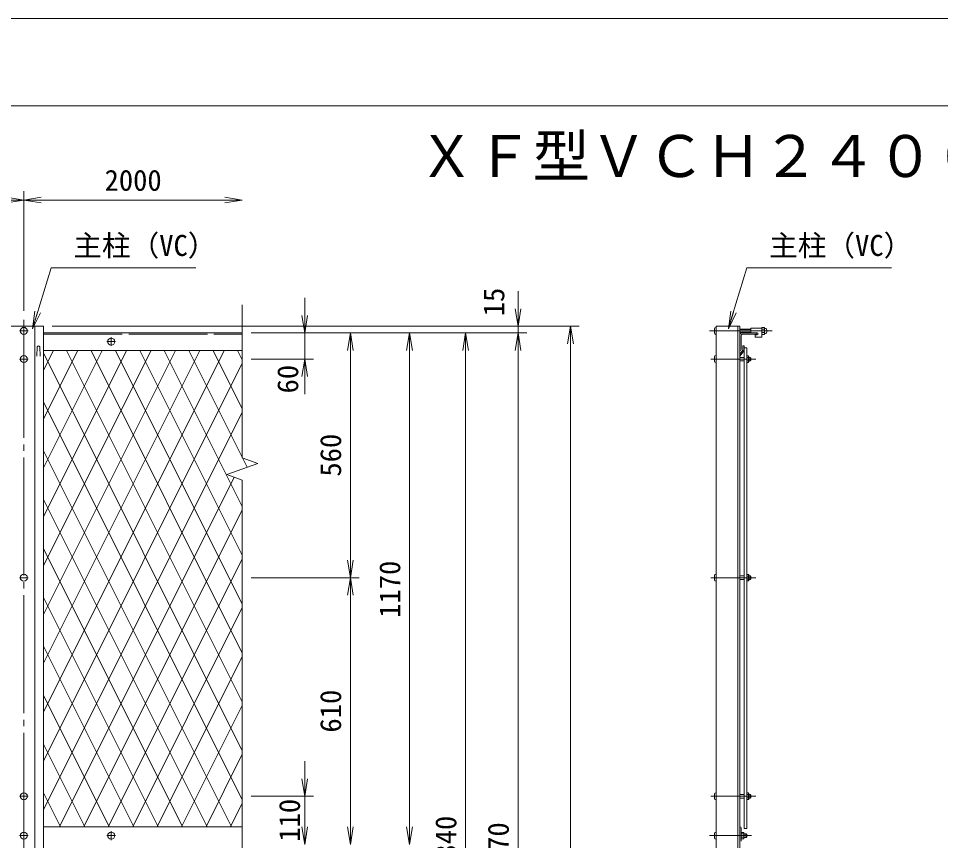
# Model space of a CAD drawing. Units: millimetres, scale not verified. Extents: x -4200 to 4200, y -2970 to 2970.
# Drawn here: x -1392 to 718, y 1090 to 2970 of the extents above; entities that cross this region are included whole.
import ezdxf
from ezdxf.enums import TextEntityAlignment as Align

# ---------------------------------------------------------------- set-up
doc = ezdxf.new("R2010")
doc.units = ezdxf.units.MM
doc.header["$LTSCALE"] = 15
doc.linetypes.add('LONG_CHAIN', pattern=[21, 18, -1, 1, -1])
doc.linetypes.add('LONG_DASHED2', pattern=[13, 12, -1])
for name, color, linetype, lineweight in [('0-0_D-STR1', 1, 'Continuous', 9), ('0-1_D-BMK', 2, 'LONG_CHAIN', 9), ('0-2_D-STR-DIM', 7, 'Continuous', 9), ('0-5_0', 7, 'Continuous', 9), ('0-6_D-STR-TXT', 7, 'Continuous', 9), ('0-9_D-STR3', 3, 'Continuous', 9), ('0-A_D-STR2', 7, 'Continuous', 9), ('0-B_D-TTL', 2, 'Continuous', 9)]:
    doc.layers.add(name, color=color, linetype=linetype, lineweight=lineweight)
doc.layers.add('0-7_D-TTL-TXT', color=7, linetype='Continuous')
doc.styles.add('ＭＳ ゴシック', font='')
doc.styles.get('ＭＳ ゴシック').set_extended_font_data('MS Gothic')

# ---------------------------------------------------------------- blocks, each defined once
blk = doc.blocks.new('_Open')
at = {"layer": '0-5_0'}
blk.add_line((-15, 2.5), (0, 0), dxfattribs=at)
blk.add_lwpolyline([(-15, -2.5), (0, 0), (-15, 0)], dxfattribs=at)

msp = doc.modelspace()

# ---------------------------------------------------------------- linework, layer by layer
at = {"layer": '0-0_D-STR1'}
for p, q in [((-1355.16, -424.21), (-1355.16, 2265.79)), ((-1335.16, -424.21), (-1335.16, 2265.79)), ((204.34, -424.21), (204.34, 2265.79)), ((258.34, 2265.79), (204.34, 2265.79)), ((254.34, -424.21), (254.34, 2265.79)), ((258.34, -424.21), (258.34, 2265.79)), ((-1335.16, 2250.79), (-880.16, 2250.79)), ((258.34, 2245.79), (258.34, 2210.79)), ((261.34, 2243.29), (261.34, 2212.79)), ((298.34, 2250.79), (263.34, 2250.79)), ((296.34, 2247.79), (265.84, 2247.79)), ((298.34, 2249.79), (298.34, 2250.79)), ((-1349.66, 2219.17), (-1350.41, 2197.67)), ((-1343.66, 2219.17), (-1342.91, 2197.67)), ((265.34, 2221.17), (265.34, 2211.29)), ((265.34, 2221.17), (268.34, 2221.17)), ((268.34, 2221.17), (268.34, 2210.17)), ((268.34, 2216.79), (274.34, 2216.79)), ((268.34, 2216.79), (268.34, 1116.79)), ((274.34, 2216.79), (274.34, 1116.79)), ((-880.16, 2210.79), (-1335.16, 2210.79)), ((265.34, 2211.29), (258.34, 2202.24)), ((259.34, 2210.79), (258.34, 2210.79)), ((268.34, 2210.17), (258.34, 2197.67)), ((258.34, 2202.24), (258.34, 2197.67)), ((-880.16, 1120.79), (-1335.16, 1120.79)), ((258.34, 1085.79), (258.34, 1120.79)), ((259.34, 1120.79), (258.34, 1120.79)), ((261.34, 1088.29), (261.34, 1118.79)), ((268.34, 1116.79), (274.34, 1116.79)), ((268.34, 1116.79), (274.34, 1116.79))]:
    msp.add_line(p, q, dxfattribs=at)
at = {"layer": '0-0_D-STR1', "linetype": 'LONG_DASHED2'}
msp.add_line((-1335.16, 2247.79), (-880.16, 2247.79), dxfattribs=at)
at = {"layer": '0-0_D-STR1'}
msp.add_lwpolyline([(-1425.16, -424.21), (-1425.16, 2265.79), (-1335.16, 2265.79)], dxfattribs=at)
for centre, radius, start, end in [((263.34, 2245.79), 5, 90, 180), ((265.84, 2243.29), 4.5, 90, 180), ((296.34, 2249.79), 2, 270, 0), ((-1346.66, 2217.92), 3.25, 22.61986, 157.38014), ((259.34, 2212.79), 2, 270, 0), ((259.34, 1118.79), 2, 0, 90)]:
    msp.add_arc(centre, radius, start, end, dxfattribs=at)
at = {"layer": '0-1_D-BMK'}
for p, q in [((-1380.16, 2280.79), (-1380.16, -439.21)), ((-1370.16, 2255.29), (-1390.16, 2255.29)), ((-1180.16, 2240.79), (-1180.16, 2220.79)), ((332.57, 2255.29), (189.34, 2255.29)), ((-1170.16, 2230.79), (-1190.16, 2230.79)), ((-1370.16, 2190.79), (-1390.16, 2190.79)), ((295.34, 2190.79), (192.34, 2190.79)), ((-1370.16, 1690.79), (-1390.16, 1690.79)), ((295.34, 1690.79), (192.34, 1690.79)), ((-1370.16, 1190.79), (-1390.16, 1190.79)), ((295.34, 1190.79), (192.34, 1190.79)), ((-1370.16, 1100.79), (-1390.16, 1100.79)), ((-1170.16, 1100.79), (-1190.16, 1100.79)), ((-1180.16, 1090.79), (-1180.16, 1110.79)), ((285.32, 1100.79), (189.34, 1100.79))]:
    msp.add_line(p, q, dxfattribs=at)
at = {"layer": '0-2_D-STR-DIM'}
for p, q in [((-1380.16, 2300.79), (-1380.16, 2574.58)), ((-1380.16, 2300.79), (-1380.16, 2574.58)), ((-1340.16, 2554.58), (-920.16, 2554.58)), ((-249.11, 2305.79), (-249.11, 2345.79)), ((-737.33, 2290.79), (-737.33, 2330.79)), ((-880.16, 2315.25), (-880.16, 1965.02)), ((-1315.16, 2265.79), (-229.11, 2265.79)), ((-1315.16, 2265.79), (-109.11, 2265.79)), ((-249.11, 2250.79), (-249.11, 2265.79)), ((-860.16, 2250.79), (-349.11, 2250.79)), ((-860.16, 2250.79), (-229.11, 2250.79)), ((-860.16, 2250.79), (-229.11, 2250.79)), ((-860.16, 2250.79), (-717.33, 2250.79)), ((-840.16, 2250.79), (-477.5, 2250.79)), ((-840.16, 2250.79), (-612.86, 2250.79)), ((-737.33, 2250.79), (-737.33, 2190.79)), ((-129.11, -384.21), (-129.11, 2225.79)), ((-632.86, 2210.79), (-632.86, 1730.79)), ((-497.5, 2210.79), (-497.5, 1120.79)), ((-369.11, 2210.79), (-369.11, -49.21)), ((-249.11, 2210.79), (-249.11, -79.21)), ((-249.11, 2210.79), (-249.11, 2170.79)), ((-860.16, 2190.79), (-717.33, 2190.79)), ((-737.33, 2150.79), (-737.33, 2110.79)), ((-880.16, 1913.72), (-880.16, 285.02)), ((-860.16, 1690.79), (-612.86, 1690.79)), ((-860.16, 1690.79), (-612.86, 1690.79)), ((-632.86, 1650.79), (-632.86, 1120.79)), ((-737.33, 1230.79), (-737.33, 1270.79)), ((-860.16, 1190.79), (-717.33, 1190.79)), ((-737.33, 1080.79), (-737.33, 1190.79)), ((-737.33, 1120.79), (-737.33, 1160.79))]:
    msp.add_line(p, q, dxfattribs=at)
msp.add_lwpolyline([(-880.16, 1913.72), (-915.4, 1926.54), (-844.92, 1952.19), (-880.16, 1965.02)], dxfattribs=at)
at = {"layer": '0-6_D-STR-TXT'}
for points in [[(-986.45, 2399.67), (-1317.83, 2399.67), (-1359.52, 2262.01)], [(606.03, 2399.67), (274.65, 2399.67), (232.95, 2262.01)]]:
    msp.add_lwpolyline(points, dxfattribs=at)
at = {"layer": '0-9_D-STR3'}
for p, q in [((200.34, 2260.29), (200.34, 2250.29)), ((203.34, 2263.29), (204.34, 2263.29)), ((204.34, 2263.29), (204.34, 2247.29)), ((258.34, 2259.29), (283.59, 2259.29)), ((258.34, 2258.54), (283.59, 2258.54)), ((283.59, 2261.29), (283.59, 2250.79)), ((308.59, 2261.29), (283.59, 2261.29)), ((308.59, 2261.53), (308.59, 2249.18)), ((308.59, 2261.53), (308.59, 2249.18)), ((308.59, 2261.29), (308.59, 2241.29)), ((309.59, 2263.39), (314.09, 2263.39)), ((314.09, 2259.34), (309.59, 2259.34)), ((315.09, 2261.53), (315.09, 2249.18)), ((315.09, 2261.53), (315.09, 2249.18)), ((203.34, 2247.29), (204.34, 2247.29)), ((258.34, 2252.04), (283.59, 2252.04)), ((258.34, 2251.29), (283.59, 2251.29)), ((298.34, 2250.79), (283.59, 2250.79)), ((293.59, 2246.29), (293.59, 2241.29)), ((298.34, 2246.29), (293.59, 2246.29)), ((308.59, 2241.29), (293.59, 2241.29)), ((314.09, 2251.24), (309.59, 2251.24)), ((309.59, 2247.19), (314.09, 2247.19)), ((200.34, 2195.79), (200.34, 2185.79)), ((203.34, 2198.79), (204.34, 2198.79)), ((204.34, 2198.79), (204.34, 2182.79)), ((274.34, 2198.3), (278.12, 2198.3)), ((278.12, 2198.3), (278.84, 2197.04)), ((278.12, 2198.3), (278.84, 2197.04)), ((278.84, 2184.54), (278.84, 2197.04)), ((203.34, 2182.79), (204.34, 2182.79)), ((258.34, 2194.79), (268.34, 2194.79)), ((258.34, 2186.79), (268.34, 2186.79)), ((274.34, 2194.55), (278.12, 2194.55)), ((274.34, 2187.04), (278.12, 2187.04)), ((274.34, 2183.29), (278.12, 2183.29)), ((278.12, 2183.29), (278.84, 2184.54)), ((278.84, 2194.79), (282.14, 2194.79)), ((278.84, 2186.79), (282.14, 2186.79)), ((282.14, 2194.79), (283.34, 2193.59)), ((282.14, 2194.79), (282.14, 2186.79)), ((282.14, 2186.79), (283.34, 2187.99)), ((283.34, 2193.59), (283.34, 2187.99)), ((200.34, 1695.79), (200.34, 1685.79)), ((203.34, 1698.79), (204.34, 1698.79)), ((204.34, 1698.79), (204.34, 1682.79)), ((258.34, 1694.79), (268.34, 1694.79)), ((274.34, 1698.3), (278.12, 1698.3)), ((274.34, 1694.55), (278.12, 1694.55)), ((278.12, 1698.3), (278.84, 1697.04)), ((278.12, 1698.3), (278.84, 1697.04)), ((278.84, 1684.54), (278.84, 1697.04)), ((278.84, 1694.79), (282.14, 1694.79)), ((282.14, 1694.79), (283.34, 1693.59)), ((282.14, 1694.79), (282.14, 1686.79)), ((283.34, 1693.59), (283.34, 1687.99)), ((203.34, 1682.79), (204.34, 1682.79)), ((258.34, 1686.79), (268.34, 1686.79)), ((274.34, 1687.04), (278.12, 1687.04)), ((274.34, 1683.29), (278.12, 1683.29)), ((278.12, 1683.29), (278.84, 1684.54)), ((278.84, 1686.79), (282.14, 1686.79)), ((282.14, 1686.79), (283.34, 1687.99)), ((200.34, 1195.79), (200.34, 1185.79)), ((203.34, 1198.79), (204.34, 1198.79)), ((203.34, 1182.79), (204.34, 1182.79)), ((204.34, 1198.79), (204.34, 1182.79)), ((258.34, 1194.79), (268.34, 1194.79)), ((258.34, 1186.79), (268.34, 1186.79)), ((274.34, 1198.3), (278.12, 1198.3)), ((274.34, 1194.55), (278.12, 1194.55)), ((274.34, 1187.04), (278.12, 1187.04)), ((274.34, 1183.29), (278.12, 1183.29)), ((278.12, 1198.3), (278.84, 1197.04)), ((278.12, 1198.3), (278.84, 1197.04)), ((278.12, 1183.29), (278.84, 1184.54)), ((278.84, 1184.54), (278.84, 1197.04)), ((278.84, 1194.79), (282.14, 1194.79)), ((278.84, 1186.79), (282.14, 1186.79)), ((282.14, 1194.79), (283.34, 1193.59)), ((282.14, 1194.79), (282.14, 1186.79)), ((282.14, 1186.79), (283.34, 1187.99)), ((283.34, 1193.59), (283.34, 1187.99)), ((200.34, 1095.79), (200.34, 1105.79)), ((203.34, 1108.79), (204.34, 1108.79)), ((204.34, 1092.79), (204.34, 1108.79)), ((261.34, 1104.55), (267.12, 1104.55)), ((267.84, 1107.04), (267.84, 1094.54)), ((267.84, 1104.79), (273.14, 1104.79)), ((267.84, 1104.04), (273.89, 1104.04)), ((267.84, 1097.54), (273.89, 1097.54)), ((273.14, 1096.79), (274.34, 1097.99)), ((274.34, 1097.99), (274.34, 1103.59)), ((203.34, 1092.79), (204.34, 1092.79)), ((261.34, 1097.04), (267.12, 1097.04)), ((267.84, 1096.79), (273.14, 1096.79))]:
    msp.add_line(p, q, dxfattribs=at)
for points in [[(261.34, 1108.3), (267.12, 1108.3), (267.84, 1107.04)], [(273.14, 1096.79), (273.14, 1104.79), (274.34, 1103.59)], [(261.34, 1093.29), (267.12, 1093.29), (267.84, 1094.54)]]:
    msp.add_lwpolyline(points, dxfattribs=at)
for centre in [(-1380.16, 2255.29), (-1180.16, 2230.79), (-1380.16, 2190.79), (-1380.16, 1690.79), (-1380.16, 1190.79), (-1380.16, 1100.79), (-1180.16, 1100.79)]:
    msp.add_circle(centre, 8, dxfattribs=at)
for centre, radius, start, end in [((203.34, 2260.29), 3, 90, 180), ((311.13, 2261.37), 2.54, 127.21089, 232.78911), ((317.29, 2255.29), 8.7, 152.26063, 207.73937), ((312.55, 2261.37), 2.54, 307.21089, 52.78911), ((306.39, 2255.29), 8.7, 332.26063, 27.73937), ((315.46, 2262.24), 0.5, 189.83916, 262.83194), ((314.59, 2255.29), 6.5, 277.16806, 82.83194), ((203.34, 2250.29), 3, 180, 270), ((298.34, 2248.54), 2.25, 270, 90), ((311.14, 2249.22), 2.55, 127.42505, 232.57495), ((312.54, 2249.22), 2.55, 307.42505, 52.57495), ((315.46, 2248.35), 0.5, 97.16806, 163.42019), ((203.34, 2195.79), 3, 90, 180), ((275.37, 2196.42), 3.32, 325.61586, 34.38414), ((203.34, 2185.79), 3, 180, 270), ((275.37, 2185.16), 3.32, 325.61585, 34.38416), ((266.28, 2190.79), 12.42, 342.4121, 17.5879), ((203.34, 1695.79), 3, 90, 180), ((275.37, 1696.42), 3.32, 325.61586, 34.38414), ((266.28, 1690.79), 12.42, 342.4121, 17.5879), ((203.34, 1685.79), 3, 180, 270), ((275.37, 1685.16), 3.32, 325.61585, 34.38416), ((203.34, 1195.79), 3, 90, 180), ((203.34, 1185.79), 3, 180, 270), ((275.37, 1196.42), 3.32, 325.61586, 34.38414), ((275.37, 1185.16), 3.32, 325.61585, 34.38416), ((266.28, 1190.79), 12.42, 342.4121, 17.5879), ((203.34, 1105.79), 3, 90, 180), ((264.37, 1106.42), 3.32, 325.61584, 34.38415), ((255.28, 1100.79), 12.42, 342.4121, 17.5879), ((203.34, 1095.79), 3, 180, 270), ((264.37, 1095.16), 3.32, 325.61586, 34.38414)]:
    msp.add_arc(centre, radius, start, end, dxfattribs=at)
at = {"layer": '0-A_D-STR2'}
for p, q in [((-1312.63, 2210.79), (-1335.16, 2165.73)), ((-1256.73, 2210.79), (-1335.16, 2053.93)), ((-1200.83, 2210.79), (-1335.16, 1942.12)), ((-1144.93, 2210.79), (-1335.16, 1830.32)), ((-1089.02, 2210.79), (-1335.16, 1718.52)), ((-1033.12, 2210.79), (-1335.16, 1606.71)), ((-977.22, 2210.79), (-1335.16, 1494.91)), ((-921.32, 2210.79), (-1335.16, 1383.11)), ((-880.16, 1294.71), (-1335.16, 2204.71)), ((-880.16, 1406.52), (-1282.3, 2210.79)), ((-880.16, 1518.32), (-1226.4, 2210.79)), ((-880.16, 1630.12), (-1170.5, 2210.79)), ((-880.16, 1741.92), (-1114.6, 2210.79)), ((-880.16, 1853.73), (-1058.7, 2210.79)), ((-869.09, 1943.4), (-1002.79, 2210.79)), ((-880.16, 2077.33), (-946.89, 2210.79)), ((-880.16, 2189.14), (-890.99, 2210.79)), ((-880.16, 2181.3), (-1335.16, 1271.3)), ((-880.16, 1182.91), (-1335.16, 2092.9)), ((-880.16, 2069.5), (-1335.16, 1159.5)), ((-905, 1120.79), (-1335.16, 1981.1)), ((-898.77, 1920.49), (-1298.61, 1120.79)), ((-960.91, 1120.79), (-1335.16, 1869.3)), ((-880.16, 1845.89), (-1242.71, 1120.79)), ((-1016.81, 1120.79), (-1335.16, 1757.5)), ((-880.51, 1733.39), (-1186.81, 1120.79)), ((-1072.71, 1120.79), (-1335.16, 1645.69)), ((-880.16, 1622.29), (-1130.91, 1120.79)), ((-1128.61, 1120.79), (-1335.16, 1533.89)), ((-880.16, 1510.48), (-1075.01, 1120.79)), ((-1184.51, 1120.79), (-1335.16, 1422.09)), ((-880.16, 1398.68), (-1019.11, 1120.79)), ((-1240.42, 1120.79), (-1335.16, 1310.29)), ((-880.16, 1286.88), (-963.2, 1120.79)), ((-1296.32, 1120.79), (-1335.16, 1198.48)), ((-880.16, 1175.07), (-907.3, 1120.79))]:
    msp.add_line(p, q, dxfattribs=at)
at = {"layer": '0-B_D-TTL', "color": 7}
msp.add_lwpolyline([(-4200.19, -2970.08), (4199.81, -2970.08), (4199.81, 2969.92), (-4200.19, 2969.92)], close=True, dxfattribs=at)
at = {"layer": '0-B_D-TTL'}
msp.add_lwpolyline([(-3900.19, 2769.92), (3899.81, 2769.92), (3899.81, -2770.08), (-3900.19, -2770.08)], close=True, dxfattribs=at)

# ---------------------------------------------------------------- block references
at = {"layer": '0-2_D-STR-DIM', "xscale": 2.666667, "yscale": 2.666667}
for p in [(-1380.16, 2554.58), (-880.16, 2554.58)]:
    msp.add_blockref('_Open', p, dxfattribs=at)
for p, rotation in [((-1380.16, 2554.58), 180), ((-249.11, 2265.79), 270), ((-737.33, 2250.79), 270), ((-129.11, 2265.79), 90), ((-632.86, 2250.79), 90), ((-497.5, 2250.79), 90), ((-369.11, 2250.79), 90), ((-249.11, 2250.79), 90), ((-249.11, 2250.79), 90), ((-737.33, 2190.79), 90), ((-632.86, 1690.79), 270), ((-632.86, 1690.79), 90), ((-737.33, 1190.79), 270), ((-737.33, 1080.79), 270), ((-632.86, 1080.79), 270), ((-497.5, 1080.79), 270)]:
    msp.add_blockref('_Open', p, dxfattribs=dict(at, rotation=rotation))
at = {"layer": '0-6_D-STR-TXT', "xscale": 2.666667, "yscale": 2.666667, "rotation": 253.14944}
for p in [(-1360.1, 2260.1), (232.37, 2260.1)]:
    msp.add_blockref('_Open', p, dxfattribs=at)

# ---------------------------------------------------------------- texts
at = {"layer": '0-2_D-STR-DIM', "style": 'ＭＳ ゴシック'}
msp.add_text('2000', height=48.06, dxfattribs=at).set_placement((-1195.41, 2561.33), align=Align.BOTTOM_LEFT)
for s, p in [('15', (-266.06, 2288.63)), ('60', (-737.74, 2112.23)), ('560', (-639.61, 1921.92)), ('1170', (-504.25, 1598.89)), ('610', (-639.61, 1336.54)), ('110', (-733.73, 1086.88)), ('2340', (-375.86, 1015.54)), ('2370', (-255.86, 1000.54))]:
    msp.add_text(s, height=48.06, rotation=90, dxfattribs=at).set_placement(p, align=Align.BOTTOM_LEFT)
at = {"layer": '0-6_D-STR-TXT', "style": 'ＭＳ ゴシック'}
for p in [(-1266.9, 2412.26), (325.57, 2412.26)]:
    msp.add_text('主柱（VC）', height=48.06, dxfattribs=at).set_placement(p, align=Align.BOTTOM_LEFT)
at = {"layer": '0-7_D-TTL-TXT', "style": 'ＭＳ ゴシック'}
msp.add_text('ＸＦ型ＶＣＨ２４００', height=96.22, dxfattribs=at).set_placement((-478.27, 2578.27), align=Align.BOTTOM_LEFT)

doc.saveas('drawing.dxf')
